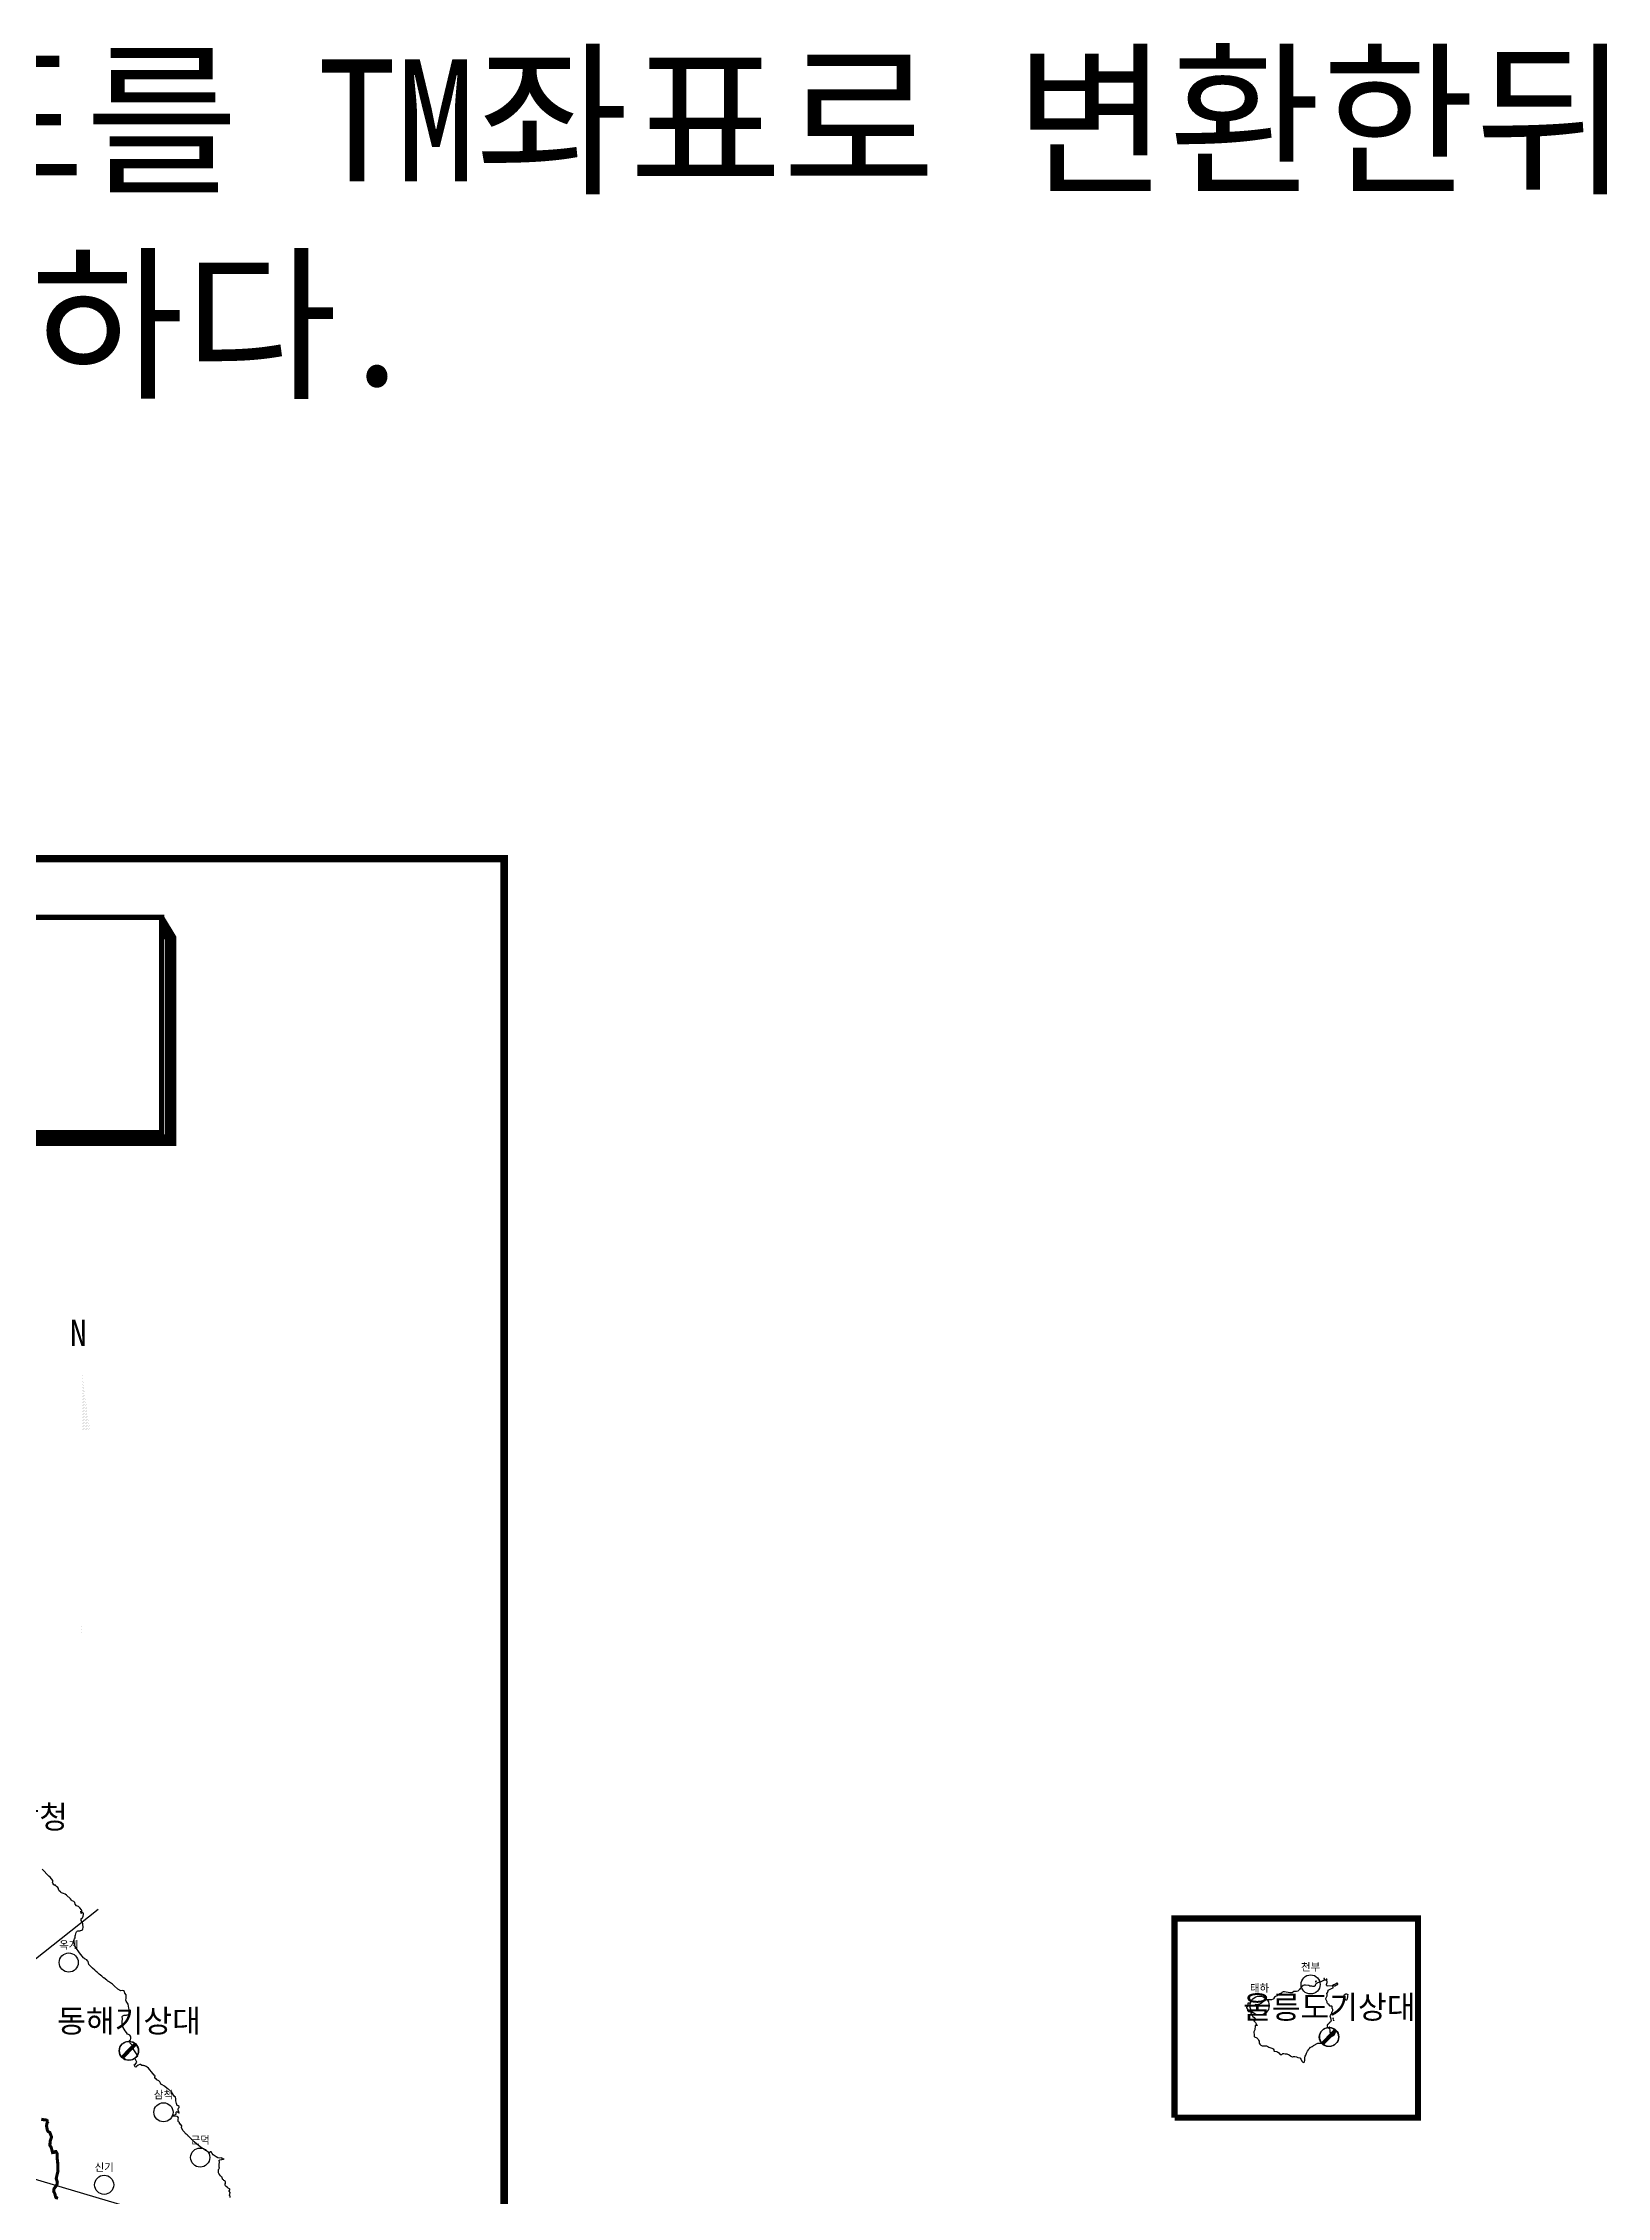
# Model space of a CAD drawing. Header units: millimetres. Extents: x -954552 to 1497340, y -301250 to 736091.
# Drawn here: x 376307 to 580976, y 428269 to 710215 of the extents above; entities that cross this region are included whole.
import ezdxf
from ezdxf.enums import TextEntityAlignment as Align

# ---------------------------------------------------------------- set-up
doc = ezdxf.new("R2010")
doc.units = ezdxf.units.MM
for name, color, linetype in [('2121', 7, 'Continuous'), ('2122', 7, 'Continuous'), ('2411', 7, 'Continuous'), ('AWS', 4, 'Continuous'), ('AWS명', 2, 'Continuous'), ('EL', 2, 'Continuous'), ('Point', 1, 'Continuous'), ('관측소명', 3, 'Continuous'), ('기상청', 1, 'Continuous'), ('티센', 6, 'Continuous')]:
    doc.layers.add(name, color=color, linetype=linetype)
doc.styles.add('GHS', font='')
doc.styles.get("Standard").update_dxf_attribs({"font": ''})
doc.styles.get('GHS').set_extended_font_data('BatangChe')
doc.styles.get('Standard').set_extended_font_data('Gulim')

# ---------------------------------------------------------------- blocks, each defined once
blk = doc.blocks.new('관측소(기상청)')
at = {"layer": '기상청', "const_width": 500}
blk.add_lwpolyline([(821, 874), (-914, -926)], dxfattribs=at)
at = {"layer": '기상청'}
blk.add_circle((-46, -26), 1250, dxfattribs=at)

msp = doc.modelspace()

# ---------------------------------------------------------------- linework, layer by layer
at = {"color": 0}
for p, q in [((381461, 535802), (381461, 535802)), ((381461, 535409), (381461, 535409)), ((381461, 535015), (381461, 535015)), ((381461, 534621), (381461, 534621)), ((381461, 534227), (381461, 534227)), ((381461, 533834), (381461, 533834)), ((381461, 533440), (381461, 533440)), ((381461, 533046), (381461, 533046)), ((381559, 534818), (381559, 534818)), ((381559, 534424), (381559, 534424)), ((381559, 534030), (381559, 534030)), ((381559, 533637), (381559, 533637)), ((381559, 533243), (381559, 533243)), ((381658, 534227), (381658, 534227)), ((381658, 533834), (381658, 533834)), ((381658, 533440), (381658, 533440)), ((381658, 533046), (381658, 533046)), ((381756, 533637), (381756, 533637)), ((381756, 533243), (381756, 533243)), ((381461, 532652), (381461, 532652)), ((381461, 532259), (381461, 532259)), ((381461, 531865), (381461, 531865)), ((381461, 531471), (381461, 531471)), ((381461, 531077), (381461, 531077)), ((381461, 530684), (381461, 530684)), ((381461, 530290), (381461, 530290)), ((381559, 532849), (381559, 532849)), ((381559, 532455), (381559, 532455)), ((381559, 532062), (381559, 532062)), ((381559, 531668), (381559, 531668)), ((381559, 531274), (381559, 531274)), ((381559, 530880), (381559, 530880)), ((381559, 530487), (381559, 530487)), ((381559, 530093), (381559, 530093)), ((381658, 532652), (381658, 532652)), ((381658, 532259), (381658, 532259)), ((381658, 531865), (381658, 531865)), ((381658, 531471), (381658, 531471)), ((381658, 531077), (381658, 531077)), ((381658, 530684), (381658, 530684)), ((381658, 530290), (381658, 530290)), ((381756, 532849), (381756, 532849)), ((381756, 532455), (381756, 532455)), ((381756, 532062), (381756, 532062)), ((381756, 531668), (381756, 531668)), ((381756, 531274), (381756, 531274)), ((381756, 530880), (381756, 530880)), ((381756, 530487), (381756, 530487)), ((381756, 530093), (381756, 530093)), ((381855, 532652), (381855, 532652)), ((381855, 532259), (381855, 532259)), ((381855, 531865), (381855, 531865)), ((381855, 531471), (381855, 531471)), ((381855, 531077), (381855, 531077)), ((381855, 530684), (381855, 530684)), ((381855, 530290), (381855, 530290)), ((381953, 532062), (381953, 532062)), ((381953, 531668), (381953, 531668)), ((381953, 531274), (381953, 531274)), ((381953, 530880), (381953, 530880)), ((381953, 530487), (381953, 530487)), ((381953, 530093), (381953, 530093)), ((382052, 531471), (382052, 531471)), ((382052, 531077), (382052, 531077)), ((382052, 530684), (382052, 530684)), ((382052, 530290), (382052, 530290)), ((382150, 530487), (382150, 530487)), ((382150, 530093), (382150, 530093)), ((381461, 529896), (381461, 529896)), ((381461, 529502), (381461, 529502)), ((381461, 529109), (381461, 529109)), ((381461, 528715), (381461, 528715)), ((381559, 529699), (381559, 529699)), ((381559, 529305), (381559, 529305)), ((381559, 528912), (381559, 528912)), ((381658, 529896), (381658, 529896)), ((381658, 529502), (381658, 529502)), ((381658, 529109), (381658, 529109)), ((381658, 528715), (381658, 528715)), ((381756, 529699), (381756, 529699)), ((381756, 529305), (381756, 529305)), ((381756, 528912), (381756, 528912)), ((381855, 529896), (381855, 529896)), ((381855, 529502), (381855, 529502)), ((381855, 529109), (381855, 529109)), ((381855, 528715), (381855, 528715)), ((381953, 529699), (381953, 529699)), ((381953, 529305), (381953, 529305)), ((381953, 528912), (381953, 528912)), ((382052, 529896), (382052, 529896)), ((382052, 529502), (382052, 529502)), ((382052, 529109), (382052, 529109)), ((382052, 528715), (382052, 528715)), ((382150, 529699), (382150, 529699)), ((382150, 529305), (382150, 529305)), ((382150, 528912), (382150, 528912)), ((382248, 529896), (382248, 529896)), ((382248, 529502), (382248, 529502)), ((382248, 529109), (382248, 529109)), ((382248, 528715), (382248, 528715)), ((382347, 529305), (382347, 529305)), ((382347, 528912), (382347, 528912)), ((381341, 502932), (381341, 502932)), ((381341, 502538), (381341, 502538)), ((381341, 502144), (381341, 502144))]:
    msp.add_line(p, q, dxfattribs=at)
for points, const_width in [([(436634, 41900), (436634, 603450), (72212, 603450), (72212, 41900)], 1000), ([(126717, 595775), (126717, 567585), (391806, 567585), (391806, 595775)], 700)]:
    msp.add_lwpolyline(points, close=True, dxfattribs=dict(const_width=const_width))
at = {"const_width": 700}
for points in [[(126717, 567585), (130934, 566206), (393404, 566206), (393404, 593146), (391806, 595775)], [(128004, 567585), (130998, 566606), (393004, 566606), (393004, 593034), (391806, 595005)], [(129291, 567585), (131062, 567006), (392604, 567006), (392604, 592922), (391806, 594235)]]:
    msp.add_lwpolyline(points, dxfattribs=at)
at = {"linetype": 'Continuous', "const_width": 800}
for points in [[(524388, 460547), (524388, 464716), (556264, 464716), (556264, 438630), (540211, 438630)], [(524388, 445391), (524388, 460547)], [(524388, 438630), (524388, 445391)], [(530290, 438630), (524388, 438630)], [(540211, 438630), (530290, 438630)]]:
    msp.add_lwpolyline(points, dxfattribs=at)
at = {"layer": '2121', "color": 7}
msp.add_lwpolyline([(400791, 428199), (400770, 428361), (400719, 428460), (400717, 428554), (400754, 428617), (400801, 428830), (400672, 429022), (400672, 429065), (400678, 429084), (400769, 429192), (400762, 429292), (400723, 429348), (400523, 429400), (400440, 429512), (400255, 429622), (400181, 429704), (400116, 429844), (400109, 429907), (400169, 430020), (400191, 430239), (400150, 430289), (400138, 430288), (400127, 430332), (400082, 430388), (399976, 430423), (399905, 430522), (399824, 430546), (399773, 430601), (399773, 430601), (399772, 430663), (399734, 430707), (399728, 430751), (399744, 430845), (399738, 430869), (399663, 430915), (399549, 430966), (399473, 431040), (399452, 431178), (399299, 431352), (399279, 431406), (399273, 431529), (399283, 431793), (399276, 431836), (399276, 431836), (399314, 431950), (399374, 432053), (399363, 432179), (399352, 432534), (399374, 432801), (399373, 433019), (399372, 433063), (399384, 433088), (399434, 433123), (399714, 433175), (399746, 433207), (399752, 433274), (399736, 433343), (399687, 433368), (399380, 433350), (399198, 433404), (398955, 433524), (398555, 433775), (398421, 433948), (398388, 434060), (398305, 434154), (398211, 434169), (398168, 434150), (398144, 434100), (398037, 434095), (397962, 434111), (397895, 434130), (397854, 434157), (397609, 434338), (397565, 434359), (397311, 434562), (397208, 434613), (397188, 434644), (397111, 434649), (397064, 434697), (397023, 434716), (397023, 434716), (396436, 435160), (396415, 435165), (396067, 435470), (396016, 435503), (395317, 436239), (395305, 436242), (395304, 436255), (395159, 436396), (395037, 436491), (394670, 436895), (394606, 436975), (394412, 437347), (394417, 437435), (394466, 437510), (394472, 437585), (394281, 437785), (394269, 437785), (394268, 437797), (394178, 437920), (394159, 438024), (394134, 438052), (394051, 438097), (394000, 438153), (393974, 438228), (393974, 438228), (393999, 438432), (394048, 438623), (393950, 438749), (393852, 438803), (393470, 438825), (393295, 438842), (393191, 438874), (393268, 438951), (393508, 439005), (393683, 439065), (393732, 439207), (393737, 439371), (393808, 439458), (393890, 439420), (394010, 439322), (394054, 439218), (394103, 439256), (394086, 439469), (393977, 439633), (393977, 439764), (394026, 439889), (394103, 439966), (394114, 440102), (393977, 440178), (393863, 440255), (393759, 440506), (393734, 440659), (393734, 440659), (393702, 440865), (393693, 441095), (393617, 441314), (393470, 441477), (393366, 441586), (393126, 442007), (392739, 442361), (392542, 442459), (392215, 442765), (391904, 442940), (391734, 443016), (391664, 443163), (391604, 443349), (391516, 443425), (391440, 443463), (391379, 443516), (391209, 443595), (391101, 443737), (391000, 443791), (390924, 443884), (390916, 443959), (390923, 444002), (390923, 444002), (390954, 444113), (390856, 444211), (390665, 444413), (390097, 445122), (389917, 445275), (389792, 445362), (389639, 445422), (389552, 445422), (389454, 445493), (389339, 445472), (389241, 445482), (389072, 445586), (388957, 445597), (388733, 445504), (388564, 445379), (388449, 445270), (388379, 445308), (388237, 445559), (388351, 445624), (388564, 445897), (388302, 446416), (388389, 446508), (388717, 446748), (388111, 447643), (388138, 447731), (388177, 447851), (388128, 447987), (388002, 448074), (387894, 448223), (387832, 448247), (387710, 448414), (387636, 448757), (387636, 448757), (387746, 448849), (387811, 448986), (387811, 449166), (387751, 449302), (387647, 449428), (387487, 449529), (387360, 449596), (387238, 449812), (387067, 450000), (386629, 450745), (386635, 450903), (386671, 451131), (386679, 451647), (386663, 451847), (386675, 451885), (386738, 451960), (386810, 452018), (386904, 452050), (387229, 452055), (387322, 452088), (387322, 452088), (387500, 452129), (387571, 452309), (387598, 452647), (387549, 452980), (387445, 453509), (387194, 453875), (387156, 454006), (387178, 454295), (387167, 454721), (387014, 454928), (386943, 455141), (386829, 455245), (386725, 455299), (386497, 455262), (386106, 455481), (385624, 455917), (385409, 456113), (385137, 456315), (385015, 456385), (384891, 456471), (384879, 456471), (384878, 456483), (384802, 456534), (384657, 456664), (384259, 456954), (384234, 456963), (383980, 457166), (383835, 457301), (383649, 457434), (383410, 457651), (383397, 457650), (383390, 457669), (383369, 457679), (383264, 457779), (383082, 457934), (383069, 457934), (383063, 457952), (382778, 458203), (382358, 458656), (382320, 458684), (382315, 458711), (382230, 458870), (382195, 459069), (382124, 459186), (382124, 459186), (382029, 459285), (381796, 459409), (381796, 459421), (381720, 459486), (381663, 459513), (381654, 459535), (381605, 459573), (381605, 459585), (381245, 459986), (381067, 460239), (380579, 460936), (380469, 461148), (380383, 461427), (380349, 461624), (380342, 461701), (380352, 461835), (380388, 461977), (380427, 462034), (380485, 462166), (380523, 462498), (380535, 462542), (380547, 462554), (380630, 462874), (380684, 462981), (380746, 463041), (380858, 463096), (381151, 463102), (381200, 463145), (381200, 463145), (381366, 463184), (381465, 463222), (381492, 463375), (381552, 463550), (381519, 464036), (381437, 464221), (381292, 464444), (381281, 464514), (381282, 464727), (381282, 464727), (381388, 464707), (381481, 464805), (381557, 465034), (381590, 465236), (381590, 465422), (381519, 465449), (381437, 465465), (381308, 465384), (381308, 465384), (381235, 465687), (381350, 465613), (381405, 465629), (381388, 465705), (381317, 465853), (381137, 466120), (380957, 466273), (380691, 466389), (380691, 466389), (380513, 466598), (380466, 466813), (380335, 466928), (380133, 467015), (380019, 467108), (379893, 467299), (379391, 467762), (379200, 467893), (378993, 468003), (378868, 468045), (378687, 468090), (378673, 468124), (378597, 468222), (378433, 468338), (378374, 468414), (378304, 468567), (378304, 468567), (378311, 468636), (378234, 468777), (378071, 468903), (377934, 469056), (377830, 469154), (377792, 469143), (377734, 469062), (377734, 469062), (377720, 469118), (377604, 469334), (377534, 469464), (377579, 469563), (377563, 469700), (377416, 469918), (377214, 470131), (377045, 470240), (376188, 471178)], dxfattribs=at)
at = {"layer": '2122', "color": 7}
for points in [[(544036, 456845), (544008, 456860), (543976, 456875), (543950, 456876), (543927, 456863), (543921, 456837), (543921, 456812), (543935, 456789), (543957, 456772), (543984, 456769), (544008, 456778), (544024, 456793), (544035, 456818), (544036, 456846), (544036, 456846)], [(544348, 456733), (544330, 456759), (544302, 456770), (544261, 456768), (544238, 456758), (544231, 456740), (544236, 456724), (544255, 456709), (544287, 456698), (544318, 456705), (544341, 456712), (544348, 456722), (544347, 456732), (544347, 456732)], [(539772, 455007), (539749, 454996), (539471, 455000), (538763, 455115), (538613, 455113), (538452, 455023), (538378, 454953), (538136, 454843), (537972, 454687), (537841, 454577), (537600, 454488), (537468, 454427), (537333, 454212), (537334, 454199), (537279, 454149), (537060, 454089), (536433, 454058), (536250, 454001), (536150, 453956), (536047, 453854), (536021, 453854), (535983, 453807), (535983, 453794), (535859, 453717), (535768, 453631), (535601, 453567), (535508, 453497), (535353, 453438), (535258, 453432), (535022, 453451), (534941, 453413), (534941, 453413), (534861, 453330), (534700, 453271), (534537, 453269), (534439, 453287), (534329, 453334), (534285, 453421), (534282, 453608), (534237, 453651), (534031, 453632), (533994, 453620), (533976, 453572), (534000, 453462), (533980, 453291), (533967, 453276), (533962, 453241), (533822, 453070), (533822, 453019), (533943, 452847), (533934, 452678), (533946, 452678), (534067, 452555), (534220, 452538), (534319, 452513), (534438, 452380), (534464, 452326), (534453, 452291), (534392, 452267), (534372, 452247), (534372, 452204), (534550, 452016), (534590, 451910), (534590, 451910), (534621, 451870), (534797, 451773), (534826, 451748), (534932, 451594), (534939, 451460), (534910, 451395), (534898, 451375), (534845, 451340), (534805, 451330), (534786, 451298), (534797, 451276), (535002, 451095), (535080, 450934), (535086, 450872), (535201, 450748), (535195, 450711), (534952, 450688), (534946, 450670), (534886, 450144), (534777, 449886), (534779, 449749), (534820, 449561), (534818, 449271), (534856, 449234), (535152, 449104), (535278, 448976), (535350, 448881), (535392, 448805), (535446, 448659), (535444, 448484), (535450, 448416), (535450, 448416), (535537, 448285), (535675, 448148), (535761, 448096), (535850, 448060), (535916, 448047), (536405, 448031), (536588, 447958), (536727, 447885), (537236, 447719), (537362, 447608), (537339, 447464), (537409, 447365), (537717, 447314), (537846, 447264), (538044, 447117), (538223, 446922), (538304, 446898), (538423, 446906), (538532, 447014), (538570, 447039), (538677, 447041), (538847, 446994), (539102, 447017), (539392, 446884), (539567, 446728), (539613, 446675), (539695, 446632), (539784, 446625), (539827, 446622), (539964, 446642), (540126, 446652), (540126, 446652), (540352, 446605), (540534, 446527), (540804, 446468), (540835, 446434), (540910, 446287), (541072, 446010), (541163, 445902), (541163, 445890), (541282, 445876), (541340, 445897), (541356, 445908), (541381, 445963), (541427, 446172), (541433, 446469), (541443, 446562), (541470, 446673), (541567, 446837), (541643, 447100), (541783, 447371), (541915, 447520), (541924, 447555), (542035, 447697), (542059, 447716), (542201, 447855), (542213, 447856), (542305, 447925), (542411, 447956), (542515, 448049), (542584, 448108), (543149, 448391), (543273, 448408), (543273, 448408), (543516, 448416), (543705, 448351), (543760, 448433), (543785, 448446), (543941, 448429), (544014, 448537), (544083, 448551), (544126, 448595), (544162, 448683), (544187, 448683), (544236, 448740), (544299, 448766), (544378, 448849), (544389, 448949), (544299, 449097), (544311, 449147), (544436, 449143), (544491, 449250), (544509, 449266), (544597, 449258), (544965, 449270), (545045, 449378), (545287, 449500), (545318, 449537), (545409, 449689), (545425, 449840), (545330, 449913), (545224, 449943), (545199, 449880), (545213, 449812), (545207, 449774), (545207, 449774), (545195, 449762), (544990, 449714), (544846, 449712), (544750, 449848), (544758, 450104), (544719, 450253), (544643, 450333), (544492, 450372), (544454, 450425), (544431, 450479), (544403, 450572), (544386, 450742), (544434, 450868), (544541, 450937), (544584, 450977), (544650, 451058), (544649, 451084), (544717, 451156), (544758, 451175), (544761, 451188), (544797, 451198), (544800, 451212), (544853, 451230), (544909, 451281), (544914, 451394), (544901, 451413), (544906, 451494), (544898, 451550), (544865, 451668), (544781, 451806), (544770, 451873), (544770, 451873), (544768, 451898), (544804, 452010), (544968, 452282), (544990, 452458), (545015, 452483), (545014, 452502), (545098, 452653), (545114, 452726), (545112, 452779), (545110, 452797), (545053, 452877), (545002, 452933), (545024, 453095), (545013, 453181), (544978, 453245), (544760, 453235), (544660, 453266), (544644, 453432), (544461, 453530), (544410, 453573), (544353, 453672), (544344, 453822), (544298, 453965), (544177, 454138), (544168, 454263), (544276, 454439), (544351, 454584), (544361, 454747), (544348, 454778), (544336, 454902), (544431, 455085), (544431, 455085), (544467, 455136), (544481, 455249), (544508, 455355), (544675, 455439), (544930, 455531), (545128, 455640), (545140, 455665), (545145, 455771), (545074, 455870), (545024, 455888), (544378, 455872), (544350, 455881), (544291, 455989), (544290, 456089), (544330, 456207), (544335, 456264), (544356, 456302), (544347, 456477), (544314, 456555), (544244, 456632), (544101, 456655), (544031, 456653), (543777, 456556), (543535, 456417), (543112, 456302), (543038, 456251), (542927, 456152), (542851, 456055), (542811, 455978), (542798, 455919), (542780, 455917), (542780, 455917), (542645, 455820), (542595, 455803), (542489, 455805), (542371, 455857), (542306, 455868), (542113, 455874), (541955, 455933), (541536, 456008), (541342, 455999), (541163, 455927), (541163, 455915), (541010, 455756), (540978, 455694), (540850, 455552), (540844, 455533), (540739, 455408), (540507, 455220), (540362, 455159), (540012, 455160), (539772, 455007), (539772, 455007)], [(542892, 456420), (542941, 456477), (542946, 456499), (542927, 456517), (542859, 456510), (542822, 456466), (542817, 456434), (542848, 456404), (542873, 456401), (542892, 456420), (542892, 456420)], [(545454, 455903), (545418, 455892), (545405, 455871), (545331, 455868), (545280, 455923), (545186, 455956), (545148, 455993), (545147, 456046), (545464, 456144), (545587, 456266), (545630, 456273), (545707, 456161), (545702, 456092), (545616, 455997), (545544, 455978), (545492, 455949), (545454, 455903), (545454, 455903)], [(547012, 454442), (546999, 454263), (546952, 454087), (546909, 454043), (546909, 454030), (546822, 454035), (546735, 454163), (546723, 454165), (546663, 454287), (546648, 454291), (546558, 454475), (546564, 454538), (546601, 454578), (546593, 454682), (546599, 454714), (546617, 454732), (546741, 454801), (546747, 454820), (546790, 454854), (546897, 454853), (547002, 454825), (547048, 454764), (547038, 454601), (547007, 454557), (547012, 454442), (547012, 454442)], [(545180, 451620), (545158, 451644), (545136, 451663), (545100, 451659), (545092, 451639), (545096, 451618), (545123, 451578), (545143, 451569), (545164, 451576), (545176, 451603), (545179, 451620), (545179, 451620)], [(545190, 451348), (545173, 451348), (545162, 451361), (545164, 451383), (545173, 451397), (545191, 451398), (545207, 451393), (545219, 451386), (545219, 451366), (545215, 451355), (545201, 451346), (545190, 451348), (545190, 451348)], [(544697, 450461), (544685, 450479), (544664, 450486), (544635, 450479), (544627, 450466), (544632, 450442), (544639, 450425), (544659, 450405), (544683, 450407), (544696, 450421), (544697, 450461), (544697, 450461)], [(399752, 433274), (399900, 433309), (399925, 433259), (399920, 433190), (399902, 433158), (399802, 433160), (399746, 433207), (399752, 433274), (399752, 433274)]]:
    msp.add_lwpolyline(points, dxfattribs=at)
at = {"layer": '2411', "const_width": 400}
for points in [[(376978, 438174), (376945, 438195), (376903, 438224), (376887, 438235), (376844, 438263), (376802, 438290), (376758, 438316), (376713, 438337), (376671, 438352), (376623, 438361), (376574, 438366), (376523, 438368), (376472, 438369), (376456, 438370), (376406, 438376), (376357, 438382), (376307, 438389), (376258, 438397), (376258, 438397), (376213, 438406), (376165, 438416), (376116, 438427), (376067, 438439)], [(378020, 427960), (378084, 428175), (377934, 428304), (377848, 428691), (377697, 428971), (377740, 429336), (377977, 429659), (378127, 429917), (378170, 430218), (378020, 430670), (378256, 431660), (378213, 432821), (378149, 433316), (378149, 433918), (377998, 434198), (377891, 434198), (377719, 434090), (377547, 434069), (377374, 434736), (377202, 435015), (377224, 435553), (377417, 436112), (377181, 436715), (377009, 436801), (376880, 436951), (376815, 437252), (376751, 437596), (376837, 437962), (376978, 438174)]]:
    msp.add_lwpolyline(points, dxfattribs=at)
at = {"layer": 'AWS'}
for centre in [(379663, 458950), (542198, 456086), (535513, 453310), (392061, 439351), (396871, 433421), (384303, 429857)]:
    msp.add_circle(centre, 1250, dxfattribs=at)
at = {"layer": '기상청'}
for centre in [(387559, 447410), (544634, 449215)]:
    msp.add_circle(centre, 1250, dxfattribs=at)
at = {"layer": '티센'}
for points in [[(370443, 455580), (383505, 465937)], [(358768, 435475), (405994, 421480)]]:
    msp.add_lwpolyline(points, dxfattribs=at)

# ---------------------------------------------------------------- block references
at = {"layer": 'Point'}
for p in [(387559, 447410), (544634, 449215)]:
    msp.add_blockref('관측소(기상청)', p, dxfattribs=at)

# ---------------------------------------------------------------- texts
at = {"style": 'GHS'}
for s, p in [('TM경위도 변환엑셀을 이용해서, 경위도를 TM좌표로 변환한뒤', (18595, 692101)), ('Y(E), X(N) 으로 무브시키면 확인가능하다.', (19393, 665360))]:
    msp.add_text(s, height=16000, dxfattribs=at).set_placement(p)
at = {"linetype": 'Continuous', "style": 'GHS'}
msp.add_text('N', height=3457, dxfattribs=at).set_placement((379803, 539638))
at = {"layer": 'AWS명'}
for s, p in [('옥계', (379663, 460450)), ('천부', (542198, 457586)), ('태하', (535513, 454810)), ('삼척', (392061, 440851)), ('근덕', (396871, 434921)), ('신기', (384303, 431357))]:
    msp.add_text(s, height=1000, dxfattribs=at).set_placement(p, align=Align.BOTTOM_CENTER)
at = {"layer": 'EL'}
for p in [(544634, 449214), (387559, 447409)]:
    msp.add_text('0.000', height=2.5, dxfattribs=at).set_placement(p, align=Align.TOP_CENTER)
at = {"layer": '관측소명'}
for s, p in [('강원지방기상청', (366390, 475607)), ('울릉도기상대', (544634, 450715)), ('동해기상대', (387559, 448910))]:
    msp.add_text(s, height=3000, dxfattribs=at).set_placement(p, align=Align.BOTTOM_CENTER)

doc.saveas('drawing.dxf')
